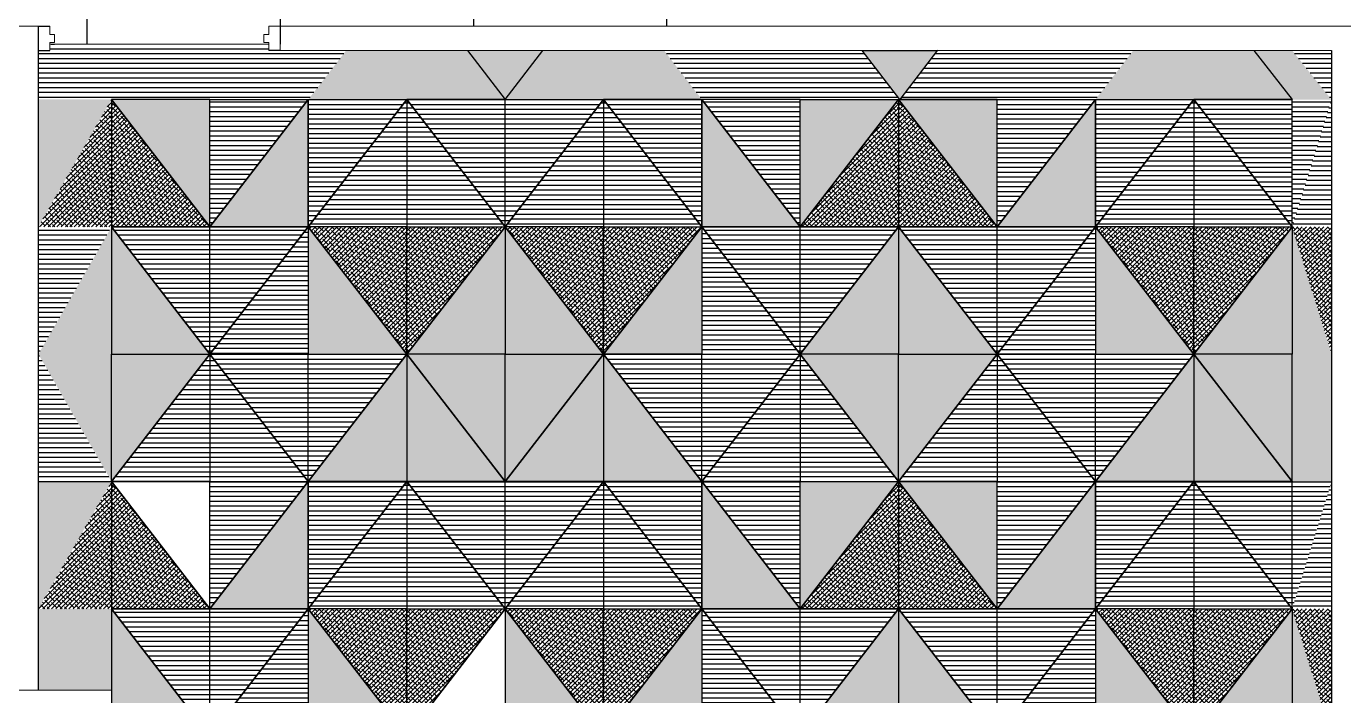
# Model space of a CAD drawing. Header units: millimetres. Extents: x 86441 to 190201, y 16532 to 98188.
# Drawn here: x 93110 to 97199, y 87134 to 89212 of the extents above; entities that cross this region are included whole.
import ezdxf

# ---------------------------------------------------------------- set-up
doc = ezdxf.new("R2010")
doc.units = ezdxf.units.MM
doc.header["$LTSCALE"] = 0.1
doc.layers.add('COLUMN', color=1, linetype='Continuous', lineweight=0)
pattern_1 = [(0, (854.605, 74447.435), (0, 15), [])]
pattern_2 = [(45, (2576.186, 75217.435), (-6.7351921, 6.7351921), []), (135, (2576.186, 75217.435), (-20.2055763, 6.7351921), [23.8125, -14.2875])]
pattern_3 = [(45, (1660, 76468.315), (-6.7351921, 6.7351921), []), (135, (1660, 76468.315), (-20.2055763, 6.7351921), [23.8125, -14.2875])]
pattern_4 = [(0, (854.605, 75633.754), (0, 15), [])]
pattern_5 = [(0, (0, 59517.099), (0, 15), [])]
pattern_6 = [(45, (2576.186, 76403.754), (-6.7351921, 6.7351921), []), (135, (2576.186, 76403.754), (-20.2055763, 6.7351921), [23.8125, -14.2875])]
pattern_7 = [(0, (-749.68, 74447.435), (0, 15), [])]
pattern_8 = [(45, (971.901, 75217.435), (-6.7351921, 6.7351921), []), (135, (971.901, 75217.435), (-20.2055763, 6.7351921), [23.8125, -14.2875])]
pattern_9 = [(0, (-749.68, 75633.754), (0, 15), [])]
pattern_10 = [(0, (-1364.284, 74888.315), (0, 15), [])]
pattern_11 = [(45, (971.901, 76403.754), (-6.7351921, 6.7351921), []), (135, (971.901, 76403.754), (-20.2055763, 6.7351921), [23.8125, -14.2875])]
pattern_12 = [(0, (3297.767, 74447.435), (0, 15), [])]
pattern_13 = [(45, (5019.348, 75217.435), (-6.7351921, 6.7351921), []), (135, (5019.348, 75217.435), (-20.2055763, 6.7351921), [23.8125, -14.2875])]
pattern_14 = [(0, (3297.767, 75633.754), (0, 15), [])]
pattern_15 = [(0, (2683.162, 74888.315), (0, 15), [])]
pattern_16 = [(0, (4979.348, 75247.435), (0, 15), [])]
pattern_17 = [(0, (3293.952, 74492.875), (0, 15), [])]
pattern_18 = [(45, (5019.348, 76403.754), (-6.7351921, 6.7351921), []), (135, (5019.348, 76403.754), (-20.2055763, 6.7351921), [23.8125, -14.2875])]
pattern_19 = [(0, (4979.348, 76433.754), (0, 15), [])]

msp = doc.modelspace()

# ---------------------------------------------------------------- hatches: boundary and pattern name
at = {"true_color": 0x65502f, "transparency": 33554687}
h = msp.add_hatch(dxfattribs=at)
h.set_pattern_fill('_USER', color=59, scale=15, pattern_type=0)
h.set_pattern_definition(pattern_5)
h.paths.add_polyline_path([(94103, 89136.6), (93862.6, 89136.6), (93862.6, 89156.6), (93182.6, 89156.6), (93182.6, 89136.6), (93147.6, 89136.6), (93147.6, 88984.6), (93985.4, 88984.6)])
h.paths.add_polyline_path([(93985.4, 88984.6), (93680, 88984.6), (93680, 88589.2)])
at = {"true_color": 0xb1a785, "transparency": 33554687}
h = msp.add_hatch(color=253, dxfattribs=at)
h.dxf.hatch_style = 1
h.paths.add_polyline_path([(97039.3, 89136.6), (96920.6, 89136.6), (97038.9, 88984.6), (97039.3, 88984.6)])
h.paths.add_polyline_path([(97039.3, 89136.6), (97039.3, 88984), (97161.6, 88984)])
h.paths.add_polyline_path([(95937.7, 89136.6), (95704.3, 89136.6), (95821.2, 88984.6)])
h.paths.add_polyline_path([(94713.3, 89136.6), (94479.3, 89136.6), (94596.2, 88984.6)])
h.paths.add_polyline_path([(93985.4, 88984.6), (93680, 88589.2), (93985.4, 88589.2)])
at = {"true_color": 0x66682c, "transparency": 33554687}
h = msp.add_hatch(color=77, dxfattribs=at)
h.dxf.hatch_style = 1
h.paths.add_polyline_path([(94478.9, 89136.6), (94102.7, 89136.6), (93985.4, 88984.6), (94596.2, 88984.6)])
h.paths.add_polyline_path([(95089.6, 89136.6), (94713.5, 89136.6), (94596.2, 88984.6), (95207, 88984.6)])
h.paths.add_polyline_path([(96922, 89136.6), (96545.9, 89136.6), (96428.6, 88984.6), (97039.3, 88984.6)])
at = {"true_color": 0x65502f, "transparency": 33554687}
h = msp.add_hatch(dxfattribs=at)
h.set_pattern_fill('_USER', color=59, scale=15, pattern_type=0)
h.set_pattern_definition(pattern_5)
h.paths.add_polyline_path([(96545.9, 89136.6), (95937.7, 89136.6), (95821.2, 88984.6), (96428.6, 88984.6)])
h.paths.add_polyline_path([(95704.3, 89136.6), (95089.5, 89136.6), (95207, 88984.6), (95817.8, 88984.6), (95821.2, 88984.6)])
h.paths.add_polyline_path([(95207, 88984.6), (95512.4, 88984.6), (95512.4, 88589.2)])
at = {"true_color": 0x242b7a, "transparency": 33554687}
h = msp.add_hatch(dxfattribs=at)
h.set_pattern_fill('_USER', color=177, scale=15, pattern_type=0)
h.set_pattern_definition(pattern_5)
h.paths.add_polyline_path([(97161.6, 89136.6), (97039.3, 89136.6), (97161.6, 88984)])
h.paths.add_polyline_path([(97039.3, 88984.6), (97161.6, 88984.6), (97039.3, 88589.2)])
at = {"true_color": 0x65502f, "transparency": 33554687}
h = msp.add_hatch(dxfattribs=at)
h.set_pattern_fill('ANSI38', color=59, scale=3)
h.set_pattern_definition([(45, (0, 59517.099), (-6.7351921, 6.7351921), []), (135, (0, 59517.099), (-20.2055763, 6.7351921), [23.8125, -14.2875])])
h.paths.add_polyline_path([(93374.6, 88984.6), (93374.6, 88589.2), (93147.6, 88589.2)])
at = {"true_color": 0x66682c, "transparency": 33554687}
h = msp.add_hatch(color=77, dxfattribs=at)
h.dxf.hatch_style = 1
h.paths.add_polyline_path([(93374.6, 88984.6), (93147.6, 88984.6), (93147.6, 88589.2)])
at = {"true_color": 0x65502f, "transparency": 33554687}
h = msp.add_hatch(dxfattribs=at)
h.set_pattern_fill('ANSI38', color=59, scale=3)
h.set_pattern_definition([(45, (1660, 77654.633), (-6.7351921, 6.7351921), []), (135, (1660, 77654.633), (-20.2055763, 6.7351921), [23.8125, -14.2875])])
h.paths.add_polyline_path([(93374.6, 88984.6), (93374.6, 88589.2), (93680, 88589.2)])
at = {"true_color": 0x66682c, "transparency": 33554687}
h = msp.add_hatch(color=77, dxfattribs=at)
h.dxf.hatch_style = 1
h.paths.add_polyline_path([(93374.6, 88984.6), (93680, 88984.6), (93680, 88589.2)])
at = {"true_color": 0x65502f, "transparency": 33554687}
h = msp.add_hatch(dxfattribs=at)
h.set_pattern_fill('_USER', color=59, scale=15, pattern_type=0)
h.set_pattern_definition([(0, (2230.79, 75709.194), (0, 15), [])])
h.paths.add_polyline_path([(94290.8, 88984.6), (93985.4, 88984.6), (93985.4, 88589.2)])
h = msp.add_hatch(dxfattribs=at)
h.set_pattern_fill('_USER', color=59, scale=15, pattern_type=0)
h.set_pattern_definition([(0, (1437.767, 76433.754), (0, 15), [])])
h.paths.add_polyline_path([(93985.4, 88589.2), (94290.8, 88589.2), (94290.8, 88984.6)])
h = msp.add_hatch(dxfattribs=at)
h.set_pattern_fill('_USER', color=59, scale=15, pattern_type=0)
h.set_pattern_definition([(0, (2536.186, 76433.754), (0, 15), [])])
h.paths.add_polyline_path([(94596.2, 88589.2), (94290.8, 88589.2), (94290.8, 88984.6)])
at = {"true_color": 0x242b7a, "transparency": 33554687}
h = msp.add_hatch(dxfattribs=at)
h.set_pattern_fill('_USER', color=177, scale=15, pattern_type=0)
h.set_pattern_definition([(0, (850.79, 75679.194), (0, 15), [])])
h.paths.add_polyline_path([(94596.2, 88984.6), (94290.8, 88984.6), (94596.2, 88589.2)])
at = {"true_color": 0x65502f, "transparency": 33554687}
h = msp.add_hatch(dxfattribs=at)
h.set_pattern_fill('_USER', color=59, scale=15, pattern_type=0)
h.set_pattern_definition([(0, (931.901, 76433.754), (0, 15), [])])
h.paths.add_polyline_path([(94596.2, 88589.2), (94901.6, 88589.2), (94901.6, 88984.6)])
at = {"true_color": 0x242b7a, "transparency": 33554687}
h = msp.add_hatch(dxfattribs=at)
h.set_pattern_fill('_USER', color=177, scale=15, pattern_type=0)
h.set_pattern_definition([(0, (-753.494, 75679.194), (0, 15), [])])
h.paths.add_polyline_path([(94596.2, 88589.2), (94901.6, 88984.6), (94596.2, 88984.6)])
at = {"true_color": 0x65502f, "transparency": 33554687}
h = msp.add_hatch(dxfattribs=at)
h.set_pattern_fill('_USER', color=59, scale=15, pattern_type=0)
h.set_pattern_definition([(0, (626.506, 75709.194), (0, 15), [])])
h.paths.add_polyline_path([(94901.6, 88984.6), (95207, 88984.6), (95207, 88589.2)])
h = msp.add_hatch(dxfattribs=at)
h.set_pattern_fill('_USER', color=59, scale=15, pattern_type=0)
h.set_pattern_definition([(0, (-166.518, 76433.754), (0, 15), [])])
h.paths.add_polyline_path([(95207, 88589.2), (94901.6, 88589.2), (94901.6, 88984.6)])
at = {"true_color": 0xb1a785, "transparency": 33554687}
h = msp.add_hatch(color=253, dxfattribs=at)
h.dxf.hatch_style = 1
h.paths.add_polyline_path([(95207, 88589.2), (95512.4, 88589.2), (95207, 88984.6)])
at = {"true_color": 0x65502f, "transparency": 33554687}
h = msp.add_hatch(dxfattribs=at)
h.set_pattern_fill('ANSI38', color=59, scale=3)
h.set_pattern_definition([(45, (55.716, 77654.633), (-6.7351921, 6.7351921), []), (135, (55.716, 77654.633), (-20.2055763, 6.7351921), [23.8125, -14.2875])])
h.paths.add_polyline_path([(95512.4, 88589.2), (95817.8, 88589.2), (95817.8, 88984.6)])
at = {"true_color": 0x66682c, "transparency": 33554687}
h = msp.add_hatch(color=77, dxfattribs=at)
h.dxf.hatch_style = 1
h.paths.add_polyline_path([(95817.8, 88984.6), (95512.4, 88984.6), (95512.4, 88589.2)])
at = {"true_color": 0x65502f, "transparency": 33554687}
h = msp.add_hatch(dxfattribs=at)
h.set_pattern_fill('ANSI38', color=59, scale=3)
h.set_pattern_definition([(45, (4103.162, 77654.633), (-6.7351921, 6.7351921), []), (135, (4103.162, 77654.633), (-20.2055763, 6.7351921), [23.8125, -14.2875])])
h.paths.add_polyline_path([(95817.8, 88984.6), (95817.8, 88589.2), (96123.2, 88589.2)])
at = {"true_color": 0x66682c, "transparency": 33554687}
h = msp.add_hatch(color=77, dxfattribs=at)
h.dxf.hatch_style = 1
h.paths.add_polyline_path([(95817.8, 88984.6), (96123.2, 88984.6), (96123.2, 88589.2)])
at = {"true_color": 0x65502f, "transparency": 33554687}
h = msp.add_hatch(dxfattribs=at)
h.set_pattern_fill('_USER', color=59, scale=15, pattern_type=0)
h.set_pattern_definition([(0, (4368.557, 75709.194), (0, 15), [])])
h.paths.add_polyline_path([(96428.6, 88984.6), (96123.2, 88984.6), (96123.2, 88589.2)])
at = {"true_color": 0xb1a785, "transparency": 33554687}
h = msp.add_hatch(color=253, dxfattribs=at)
h.dxf.hatch_style = 1
h.paths.add_polyline_path([(96428.6, 88984.6), (96123.2, 88589.2), (96428.6, 88589.2)])
at = {"true_color": 0x65502f, "transparency": 33554687}
h = msp.add_hatch(dxfattribs=at)
h.set_pattern_fill('_USER', color=59, scale=15, pattern_type=0)
h.set_pattern_definition([(0, (4673.952, 75709.194), (0, 15), [])])
h.paths.add_polyline_path([(96734, 88984.6), (96428.6, 88984.6), (96428.6, 88589.2)])
h = msp.add_hatch(dxfattribs=at)
h.set_pattern_fill('_USER', color=59, scale=15, pattern_type=0)
h.set_pattern_definition([(0, (3880.929, 76433.754), (0, 15), [])])
h.paths.add_polyline_path([(96428.6, 88589.2), (96734, 88589.2), (96734, 88984.6)])
h = msp.add_hatch(dxfattribs=at)
h.set_pattern_fill('_USER', color=59, scale=15, pattern_type=0)
h.set_pattern_definition(pattern_19)
h.paths.add_polyline_path([(97039.3, 88589.2), (96734, 88589.2), (96734, 88984.6)])
at = {"true_color": 0x242b7a, "transparency": 33554687}
h = msp.add_hatch(dxfattribs=at)
h.set_pattern_fill('_USER', color=177, scale=15, pattern_type=0)
h.set_pattern_definition([(0, (3293.952, 75679.194), (0, 15), [])])
h.paths.add_polyline_path([(97039.3, 88984.6), (96734, 88984.6), (97039.3, 88589.2)])
at = {"true_color": 0x65502f, "transparency": 33554687}
h = msp.add_hatch(dxfattribs=at)
h.set_pattern_fill('_USER', color=59, scale=15, pattern_type=0)
h.set_pattern_definition(pattern_19)
h.paths.add_polyline_path([(97039.3, 88589.2), (97161.6, 88589.2), (97161.6, 88984.6)])
at = {"true_color": 0xb1a785, "transparency": 33554687}
h = msp.add_hatch(color=253, dxfattribs=at)
h.dxf.hatch_style = 1
h.paths.add_polyline_path([(93374.6, 88193.8), (93147.6, 88193.8), (93374.6, 88589.2)])
at = {"true_color": 0x65502f, "transparency": 33554687}
h = msp.add_hatch(dxfattribs=at)
h.set_pattern_fill('_USER', color=59, scale=15, pattern_type=0)
h.set_pattern_definition(pattern_4)
h.paths.add_polyline_path([(93374.6, 88589.2), (93147.6, 88589.2), (93147.6, 88193.8)])
h = msp.add_hatch(dxfattribs=at)
h.set_pattern_fill('_USER', color=59, scale=15, pattern_type=0)
h.set_pattern_definition(pattern_4)
h.paths.add_polyline_path([(93374.6, 88589.2), (93680, 88589.2), (93680, 88193.8)])
at = {"true_color": 0xb1a785, "transparency": 33554687}
h = msp.add_hatch(color=253, dxfattribs=at)
h.dxf.hatch_style = 1
h.paths.add_polyline_path([(93374.6, 88193.8), (93680, 88193.8), (93374.6, 88589.2)])
at = {"true_color": 0x242b7a, "transparency": 33554687}
h = msp.add_hatch(dxfattribs=at)
h.set_pattern_fill('_USER', color=177, scale=15, pattern_type=0)
h.set_pattern_definition(pattern_5)
h.paths.add_polyline_path([(93985.4, 88589.2), (93680, 88193.8), (93985.4, 88193.8)])
at = {"true_color": 0x65502f, "transparency": 33554687}
h = msp.add_hatch(dxfattribs=at)
h.set_pattern_fill('_USER', color=59, scale=15, pattern_type=0)
h.set_pattern_definition(pattern_4)
h.paths.add_polyline_path([(93985.4, 88589.2), (93680, 88589.2), (93680, 88193.8)])
at = {"true_color": 0xb1a785, "transparency": 33554687}
h = msp.add_hatch(color=253, dxfattribs=at)
h.dxf.hatch_style = 1
h.paths.add_polyline_path([(93985.4, 88193.8), (94290.8, 88193.8), (93985.4, 88589.2)])
at = {"true_color": 0x65502f, "transparency": 33554687}
h = msp.add_hatch(dxfattribs=at)
h.set_pattern_fill('ANSI38', color=59, scale=3)
h.set_pattern_definition(pattern_6)
h.paths.add_polyline_path([(94290.8, 88193.8), (94290.8, 88589.2), (93985.4, 88589.2)])
h = msp.add_hatch(dxfattribs=at)
h.set_pattern_fill('ANSI38', color=59, scale=3)
h.set_pattern_definition(pattern_6)
h.paths.add_polyline_path([(94596.2, 88589.2), (94290.8, 88589.2), (94290.8, 88193.8)])
at = {"true_color": 0xb1a785, "transparency": 33554687}
h = msp.add_hatch(color=253, dxfattribs=at)
h.dxf.hatch_style = 1
h.paths.add_polyline_path([(94596.2, 88589.2), (94290.8, 88193.8), (94596.2, 88193.8)])
at = {"true_color": 0x65502f, "transparency": 33554687}
h = msp.add_hatch(dxfattribs=at)
h.set_pattern_fill('ANSI38', color=59, scale=3)
h.set_pattern_definition(pattern_11)
h.paths.add_polyline_path([(94901.6, 88193.8), (94901.6, 88589.2), (94596.2, 88589.2)])
at = {"true_color": 0xb1a785, "transparency": 33554687}
h = msp.add_hatch(color=253, dxfattribs=at)
h.dxf.hatch_style = 1
h.paths.add_polyline_path([(94596.2, 88193.8), (94901.6, 88193.8), (94596.2, 88589.2)])
h = msp.add_hatch(color=253, dxfattribs=at)
h.dxf.hatch_style = 1
h.paths.add_polyline_path([(95207, 88589.2), (94901.6, 88193.8), (95207, 88193.8)])
at = {"true_color": 0x65502f, "transparency": 33554687}
h = msp.add_hatch(dxfattribs=at)
h.set_pattern_fill('ANSI38', color=59, scale=3)
h.set_pattern_definition(pattern_11)
h.paths.add_polyline_path([(95207, 88589.2), (94901.6, 88589.2), (94901.6, 88193.8)])
at = {"true_color": 0x242b7a, "transparency": 33554687}
h = msp.add_hatch(dxfattribs=at)
h.set_pattern_fill('_USER', color=177, scale=15, pattern_type=0)
h.set_pattern_definition(pattern_10)
h.paths.add_polyline_path([(95207, 88193.8), (95512.4, 88193.8), (95207, 88589.2)])
at = {"true_color": 0x65502f, "transparency": 33554687}
h = msp.add_hatch(dxfattribs=at)
h.set_pattern_fill('_USER', color=59, scale=15, pattern_type=0)
h.set_pattern_definition(pattern_9)
h.paths.add_polyline_path([(95207, 88589.2), (95512.4, 88589.2), (95512.4, 88193.8)])
h = msp.add_hatch(dxfattribs=at)
h.set_pattern_fill('_USER', color=59, scale=15, pattern_type=0)
h.set_pattern_definition(pattern_9)
h.paths.add_polyline_path([(95817.8, 88589.2), (95512.4, 88589.2), (95512.4, 88193.8)])
at = {"true_color": 0xb1a785, "transparency": 33554687}
h = msp.add_hatch(color=253, dxfattribs=at)
h.dxf.hatch_style = 1
h.paths.add_polyline_path([(95817.8, 88589.2), (95512.4, 88193.8), (95817.8, 88193.8)])
at = {"true_color": 0x65502f, "transparency": 33554687}
h = msp.add_hatch(dxfattribs=at)
h.set_pattern_fill('_USER', color=59, scale=15, pattern_type=0)
h.set_pattern_definition(pattern_14)
h.paths.add_polyline_path([(95817.8, 88589.2), (96123.2, 88589.2), (96123.2, 88193.8)])
at = {"true_color": 0xb1a785, "transparency": 33554687}
h = msp.add_hatch(color=253, dxfattribs=at)
h.dxf.hatch_style = 1
h.paths.add_polyline_path([(95817.8, 88193.8), (96123.2, 88193.8), (95817.8, 88589.2)])
at = {"true_color": 0x242b7a, "transparency": 33554687}
h = msp.add_hatch(dxfattribs=at)
h.set_pattern_fill('_USER', color=177, scale=15, pattern_type=0)
h.set_pattern_definition(pattern_15)
h.paths.add_polyline_path([(96428.6, 88589.2), (96123.2, 88193.8), (96428.6, 88193.8)])
at = {"true_color": 0x65502f, "transparency": 33554687}
h = msp.add_hatch(dxfattribs=at)
h.set_pattern_fill('_USER', color=59, scale=15, pattern_type=0)
h.set_pattern_definition(pattern_14)
h.paths.add_polyline_path([(96428.6, 88589.2), (96123.2, 88589.2), (96123.2, 88193.8)])
at = {"true_color": 0xb1a785, "transparency": 33554687}
h = msp.add_hatch(color=253, dxfattribs=at)
h.dxf.hatch_style = 1
h.paths.add_polyline_path([(96428.6, 88193.8), (96734, 88193.8), (96428.6, 88589.2)])
at = {"true_color": 0x65502f, "transparency": 33554687}
h = msp.add_hatch(dxfattribs=at)
h.set_pattern_fill('ANSI38', color=59, scale=3)
h.set_pattern_definition(pattern_18)
h.paths.add_polyline_path([(96734, 88193.8), (96734, 88589.2), (96428.6, 88589.2)])
h = msp.add_hatch(dxfattribs=at)
h.set_pattern_fill('ANSI38', color=59, scale=3)
h.set_pattern_definition(pattern_18)
h.paths.add_polyline_path([(97039.3, 88589.2), (96734, 88589.2), (96734, 88193.8)])
at = {"true_color": 0xb1a785, "transparency": 33554687}
h = msp.add_hatch(color=253, dxfattribs=at)
h.dxf.hatch_style = 1
h.paths.add_polyline_path([(97039.3, 88589.2), (96734, 88193.8), (97039.3, 88193.8)])
h = msp.add_hatch(color=253, dxfattribs=at)
h.dxf.hatch_style = 1
h.paths.add_polyline_path([(97039.3, 88589.2), (97161.6, 88193.8), (97039.3, 88193.8)])
at = {"true_color": 0x65502f, "transparency": 33554687}
h = msp.add_hatch(dxfattribs=at)
h.set_pattern_fill('ANSI38', color=59, scale=3)
h.set_pattern_definition(pattern_18)
h.paths.add_polyline_path([(97039.3, 88589.2), (97161.6, 88589.2), (97161.6, 88193.8)])
at = {"true_color": 0xb1a785, "transparency": 33554687}
h = msp.add_hatch(color=253, dxfattribs=at)
h.dxf.hatch_style = 1
h.paths.add_polyline_path([(93374.6, 87798.3), (93147.6, 88193.8), (93374.6, 88193.8)])
at = {"true_color": 0x65502f, "transparency": 33554687}
h = msp.add_hatch(dxfattribs=at)
h.set_pattern_fill('_USER', color=59, scale=15, pattern_type=0)
h.set_pattern_definition(pattern_4)
h.paths.add_polyline_path([(93374.6, 87798.3), (93147.6, 87798.3), (93147.6, 88193.8)])
h = msp.add_hatch(dxfattribs=at)
h.set_pattern_fill('_USER', color=59, scale=15, pattern_type=0)
h.set_pattern_definition(pattern_4)
h.paths.add_polyline_path([(93374.6, 87798.3), (93680, 87798.3), (93680, 88193.8)])
at = {"true_color": 0xb1a785, "transparency": 33554687}
h = msp.add_hatch(color=253, dxfattribs=at)
h.dxf.hatch_style = 1
h.paths.add_polyline_path([(93374.6, 87798.3), (93680, 88193.8), (93374.6, 88193.8)])
at = {"true_color": 0x65502f, "transparency": 33554687}
h = msp.add_hatch(dxfattribs=at)
h.set_pattern_fill('_USER', color=59, scale=15, pattern_type=0)
h.set_pattern_definition([(0, (1925.395, 75513.754), (0, 15), [])])
h.paths.add_polyline_path([(93985.4, 87798.3), (93680, 87798.3), (93680, 88193.8)])
at = {"true_color": 0x242b7a, "transparency": 33554687}
h = msp.add_hatch(dxfattribs=at)
h.set_pattern_fill('_USER', color=177, scale=15, pattern_type=0)
h.set_pattern_definition([(0, (240, 74888.315), (0, 15), [])])
h.paths.add_polyline_path([(93985.4, 88193.8), (93680, 88193.8), (93985.4, 87798.3)])
at = {"true_color": 0x66682c, "transparency": 33554687}
h = msp.add_hatch(color=77, dxfattribs=at)
h.dxf.hatch_style = 1
h.paths.add_polyline_path([(93985.4, 87798.3), (94290.8, 87798.3), (94290.8, 88193.8)])
at = {"true_color": 0x242b7a, "transparency": 33554687}
h = msp.add_hatch(dxfattribs=at)
h.set_pattern_fill('_USER', color=177, scale=15, pattern_type=0)
h.set_pattern_definition([(0, (1530.79, 74888.315), (0, 15), [])])
h.paths.add_polyline_path([(94290.8, 88193.8), (93985.4, 88193.8), (93985.4, 87798.3)])
at = {"true_color": 0x66682c, "transparency": 33554687}
h = msp.add_hatch(color=77, dxfattribs=at)
h.dxf.hatch_style = 1
h.paths.add_polyline_path([(94596.2, 87798.3), (94290.8, 87798.3), (94290.8, 88193.8)])
at = {"true_color": 0xb1a785, "transparency": 33554687}
h = msp.add_hatch(color=253, dxfattribs=at)
h.dxf.hatch_style = 1
h.paths.add_polyline_path([(94596.2, 88193.8), (94290.8, 88193.8), (94596.2, 87798.3)])
at = {"true_color": 0x66682c, "transparency": 33554687}
h = msp.add_hatch(color=77, dxfattribs=at)
h.dxf.hatch_style = 1
h.paths.add_polyline_path([(94596.2, 87798.3), (94901.6, 87798.3), (94901.6, 88193.8)])
at = {"true_color": 0xb1a785, "transparency": 33554687}
h = msp.add_hatch(color=253, dxfattribs=at)
h.dxf.hatch_style = 1
h.paths.add_polyline_path([(94596.2, 87798.3), (94901.6, 88193.8), (94596.2, 88193.8)])
at = {"true_color": 0x66682c, "transparency": 33554687}
h = msp.add_hatch(color=77, dxfattribs=at)
h.dxf.hatch_style = 1
h.paths.add_polyline_path([(95207, 87798.3), (94901.6, 87798.3), (94901.6, 88193.8)])
at = {"true_color": 0x242b7a, "transparency": 33554687}
h = msp.add_hatch(dxfattribs=at)
h.set_pattern_fill('_USER', color=177, scale=15, pattern_type=0)
h.set_pattern_definition([(0, (-73.494, 74888.315), (0, 15), [])])
h.paths.add_polyline_path([(95207, 88193.8), (94901.6, 88193.8), (95207, 87798.3)])
at = {"true_color": 0x65502f, "transparency": 33554687}
h = msp.add_hatch(dxfattribs=at)
h.set_pattern_fill('_USER', color=59, scale=15, pattern_type=0)
h.set_pattern_definition([(0, (321.111, 75513.754), (0, 15), [])])
h.paths.add_polyline_path([(95207, 87798.3), (95512.4, 87798.3), (95512.4, 88193.8)])
at = {"true_color": 0x242b7a, "transparency": 33554687}
h = msp.add_hatch(dxfattribs=at)
h.set_pattern_fill('_USER', color=177, scale=15, pattern_type=0)
h.set_pattern_definition(pattern_10)
h.paths.add_polyline_path([(95207, 87798.3), (95512.4, 88193.8), (95207, 88193.8)])
at = {"true_color": 0x65502f, "transparency": 33554687}
h = msp.add_hatch(dxfattribs=at)
h.set_pattern_fill('_USER', color=59, scale=15, pattern_type=0)
h.set_pattern_definition(pattern_9)
h.paths.add_polyline_path([(95817.8, 87798.3), (95512.4, 87798.3), (95512.4, 88193.8)])
at = {"true_color": 0xb1a785, "transparency": 33554687}
h = msp.add_hatch(color=253, dxfattribs=at)
h.dxf.hatch_style = 1
h.paths.add_polyline_path([(95817.8, 88193.8), (95512.4, 88193.8), (95817.8, 87798.3)])
at = {"true_color": 0x65502f, "transparency": 33554687}
h = msp.add_hatch(dxfattribs=at)
h.set_pattern_fill('_USER', color=59, scale=15, pattern_type=0)
h.set_pattern_definition(pattern_14)
h.paths.add_polyline_path([(95817.8, 87798.3), (96123.2, 87798.3), (96123.2, 88193.8)])
at = {"true_color": 0xb1a785, "transparency": 33554687}
h = msp.add_hatch(color=253, dxfattribs=at)
h.dxf.hatch_style = 1
h.paths.add_polyline_path([(95817.8, 87798.3), (96123.2, 88193.8), (95817.8, 88193.8)])
at = {"true_color": 0x65502f, "transparency": 33554687}
h = msp.add_hatch(dxfattribs=at)
h.set_pattern_fill('_USER', color=59, scale=15, pattern_type=0)
h.set_pattern_definition([(0, (4368.557, 75513.754), (0, 15), [])])
h.paths.add_polyline_path([(96428.6, 87798.3), (96123.2, 87798.3), (96123.2, 88193.8)])
at = {"true_color": 0x242b7a, "transparency": 33554687}
h = msp.add_hatch(dxfattribs=at)
h.set_pattern_fill('_USER', color=177, scale=15, pattern_type=0)
h.set_pattern_definition(pattern_15)
h.paths.add_polyline_path([(96428.6, 88193.8), (96123.2, 88193.8), (96428.6, 87798.3)])
at = {"true_color": 0x66682c, "transparency": 33554687}
h = msp.add_hatch(color=77, dxfattribs=at)
h.dxf.hatch_style = 1
h.paths.add_polyline_path([(96428.6, 87798.3), (96734, 87798.3), (96734, 88193.8)])
at = {"true_color": 0x242b7a, "transparency": 33554687}
h = msp.add_hatch(dxfattribs=at)
h.set_pattern_fill('_USER', color=177, scale=15, pattern_type=0)
h.set_pattern_definition([(0, (3973.952, 74888.315), (0, 15), [])])
h.paths.add_polyline_path([(96734, 88193.8), (96428.6, 88193.8), (96428.6, 87798.3)])
at = {"true_color": 0x66682c, "transparency": 33554687}
h = msp.add_hatch(color=77, dxfattribs=at)
h.dxf.hatch_style = 1
h.paths.add_polyline_path([(97039.3, 87798.3), (96734, 87798.3), (96734, 88193.8)])
at = {"true_color": 0xb1a785, "transparency": 33554687}
h = msp.add_hatch(color=253, dxfattribs=at)
h.dxf.hatch_style = 1
h.paths.add_polyline_path([(97039.3, 88193.8), (96734, 88193.8), (97039.3, 87798.3)])
h = msp.add_hatch(color=253, dxfattribs=at)
h.dxf.hatch_style = 1
h.paths.add_polyline_path([(97039.3, 88193.8), (97161.6, 88193.8), (97039.3, 87798.3)])
at = {"true_color": 0x66682c, "transparency": 33554687}
h = msp.add_hatch(color=77, dxfattribs=at)
h.dxf.hatch_style = 1
h.paths.add_polyline_path([(97039.3, 87798.3), (97161.6, 87798.3), (97161.6, 88193.8)])
at = {"true_color": 0x65502f, "transparency": 33554687}
h = msp.add_hatch(dxfattribs=at)
h.set_pattern_fill('ANSI38', color=59, scale=3)
h.set_pattern_definition(pattern_3)
h.paths.add_polyline_path([(93374.6, 87798.3), (93374.6, 87402.9), (93147.6, 87402.9)])
at = {"true_color": 0x66682c, "transparency": 33554687}
h = msp.add_hatch(color=77, dxfattribs=at)
h.dxf.hatch_style = 1
h.paths.add_polyline_path([(93374.6, 87798.3), (93147.6, 87798.3), (93147.6, 87402.9)])
at = {"true_color": 0x65502f, "transparency": 33554687}
h = msp.add_hatch(dxfattribs=at)
h.set_pattern_fill('ANSI38', color=59, scale=3)
h.set_pattern_definition(pattern_3)
h.paths.add_polyline_path([(93374.6, 87798.3), (93374.6, 87402.9), (93680, 87402.9)])
h = msp.add_hatch(dxfattribs=at)
h.set_pattern_fill('_USER', color=59, scale=15, pattern_type=0)
h.set_pattern_definition([(0, (1925.395, 74522.875), (0, 15), [])])
h.paths.add_polyline_path([(93985.4, 87798.3), (93680, 87798.3), (93680, 87402.9)])
at = {"true_color": 0xb1a785, "transparency": 33554687}
h = msp.add_hatch(color=253, dxfattribs=at)
h.dxf.hatch_style = 1
h.paths.add_polyline_path([(93985.4, 87798.3), (93680, 87402.9), (93985.4, 87402.9)])
at = {"true_color": 0x65502f, "transparency": 33554687}
h = msp.add_hatch(dxfattribs=at)
h.set_pattern_fill('_USER', color=59, scale=15, pattern_type=0)
h.set_pattern_definition([(0, (2230.79, 74522.875), (0, 15), [])])
h.paths.add_polyline_path([(94290.8, 87798.3), (93985.4, 87798.3), (93985.4, 87402.9)])
h = msp.add_hatch(dxfattribs=at)
h.set_pattern_fill('_USER', color=59, scale=15, pattern_type=0)
h.set_pattern_definition([(0, (1437.767, 75247.435), (0, 15), [])])
h.paths.add_polyline_path([(93985.4, 87402.9), (94290.8, 87402.9), (94290.8, 87798.3)])
h = msp.add_hatch(dxfattribs=at)
h.set_pattern_fill('_USER', color=59, scale=15, pattern_type=0)
h.set_pattern_definition([(0, (2536.186, 75247.435), (0, 15), [])])
h.paths.add_polyline_path([(94596.2, 87402.9), (94290.8, 87402.9), (94290.8, 87798.3)])
at = {"true_color": 0x242b7a, "transparency": 33554687}
h = msp.add_hatch(dxfattribs=at)
h.set_pattern_fill('_USER', color=177, scale=15, pattern_type=0)
h.set_pattern_definition([(0, (850.79, 74492.875), (0, 15), [])])
h.paths.add_polyline_path([(94596.2, 87798.3), (94290.8, 87798.3), (94596.2, 87402.9)])
at = {"true_color": 0x65502f, "transparency": 33554687}
h = msp.add_hatch(dxfattribs=at)
h.set_pattern_fill('_USER', color=59, scale=15, pattern_type=0)
h.set_pattern_definition([(0, (931.901, 75247.435), (0, 15), [])])
h.paths.add_polyline_path([(94596.2, 87402.9), (94901.6, 87402.9), (94901.6, 87798.3)])
at = {"true_color": 0x242b7a, "transparency": 33554687}
h = msp.add_hatch(dxfattribs=at)
h.set_pattern_fill('_USER', color=177, scale=15, pattern_type=0)
h.set_pattern_definition([(0, (-753.494, 74492.875), (0, 15), [])])
h.paths.add_polyline_path([(94596.2, 87402.9), (94901.6, 87798.3), (94596.2, 87798.3)])
at = {"true_color": 0x65502f, "transparency": 33554687}
h = msp.add_hatch(dxfattribs=at)
h.set_pattern_fill('_USER', color=59, scale=15, pattern_type=0)
h.set_pattern_definition([(0, (626.506, 74522.875), (0, 15), [])])
h.paths.add_polyline_path([(94901.6, 87798.3), (95207, 87798.3), (95207, 87402.9)])
h = msp.add_hatch(dxfattribs=at)
h.set_pattern_fill('_USER', color=59, scale=15, pattern_type=0)
h.set_pattern_definition([(0, (-166.518, 75247.435), (0, 15), [])])
h.paths.add_polyline_path([(95207, 87402.9), (94901.6, 87402.9), (94901.6, 87798.3)])
h = msp.add_hatch(dxfattribs=at)
h.set_pattern_fill('_USER', color=59, scale=15, pattern_type=0)
h.set_pattern_definition([(0, (321.111, 74522.875), (0, 15), [])])
h.paths.add_polyline_path([(95207, 87798.3), (95512.4, 87798.3), (95512.4, 87402.9)])
at = {"true_color": 0xb1a785, "transparency": 33554687}
h = msp.add_hatch(color=253, dxfattribs=at)
h.dxf.hatch_style = 1
h.paths.add_polyline_path([(95207, 87402.9), (95512.4, 87402.9), (95207, 87798.3)])
at = {"true_color": 0x65502f, "transparency": 33554687}
h = msp.add_hatch(dxfattribs=at)
h.set_pattern_fill('ANSI38', color=59, scale=3)
h.set_pattern_definition([(45, (55.716, 76468.315), (-6.7351921, 6.7351921), []), (135, (55.716, 76468.315), (-20.2055763, 6.7351921), [23.8125, -14.2875])])
h.paths.add_polyline_path([(95512.4, 87402.9), (95817.8, 87402.9), (95817.8, 87798.3)])
at = {"true_color": 0x66682c, "transparency": 33554687}
h = msp.add_hatch(color=77, dxfattribs=at)
h.dxf.hatch_style = 1
h.paths.add_polyline_path([(95817.8, 87798.3), (95512.4, 87798.3), (95512.4, 87402.9)])
at = {"true_color": 0x65502f, "transparency": 33554687}
h = msp.add_hatch(dxfattribs=at)
h.set_pattern_fill('ANSI38', color=59, scale=3)
h.set_pattern_definition([(45, (4103.162, 76468.315), (-6.7351921, 6.7351921), []), (135, (4103.162, 76468.315), (-20.2055763, 6.7351921), [23.8125, -14.2875])])
h.paths.add_polyline_path([(95817.8, 87798.3), (95817.8, 87402.9), (96123.2, 87402.9)])
at = {"true_color": 0x66682c, "transparency": 33554687}
h = msp.add_hatch(color=77, dxfattribs=at)
h.dxf.hatch_style = 1
h.paths.add_polyline_path([(95817.8, 87798.3), (96123.2, 87798.3), (96123.2, 87402.9)])
at = {"true_color": 0x65502f, "transparency": 33554687}
h = msp.add_hatch(dxfattribs=at)
h.set_pattern_fill('_USER', color=59, scale=15, pattern_type=0)
h.set_pattern_definition([(0, (4368.557, 74522.875), (0, 15), [])])
h.paths.add_polyline_path([(96428.6, 87798.3), (96123.2, 87798.3), (96123.2, 87402.9)])
at = {"true_color": 0xb1a785, "transparency": 33554687}
h = msp.add_hatch(color=253, dxfattribs=at)
h.dxf.hatch_style = 1
h.paths.add_polyline_path([(96428.6, 87798.3), (96123.2, 87402.9), (96428.6, 87402.9)])
at = {"true_color": 0x65502f, "transparency": 33554687}
h = msp.add_hatch(dxfattribs=at)
h.set_pattern_fill('_USER', color=59, scale=15, pattern_type=0)
h.set_pattern_definition([(0, (4673.952, 74522.875), (0, 15), [])])
h.paths.add_polyline_path([(96734, 87798.3), (96428.6, 87798.3), (96428.6, 87402.9)])
h = msp.add_hatch(dxfattribs=at)
h.set_pattern_fill('_USER', color=59, scale=15, pattern_type=0)
h.set_pattern_definition([(0, (3880.929, 75247.435), (0, 15), [])])
h.paths.add_polyline_path([(96428.6, 87402.9), (96734, 87402.9), (96734, 87798.3)])
h = msp.add_hatch(dxfattribs=at)
h.set_pattern_fill('_USER', color=59, scale=15, pattern_type=0)
h.set_pattern_definition(pattern_16)
h.paths.add_polyline_path([(97039.3, 87402.9), (96734, 87402.9), (96734, 87798.3)])
at = {"true_color": 0x242b7a, "transparency": 33554687}
h = msp.add_hatch(dxfattribs=at)
h.set_pattern_fill('_USER', color=177, scale=15, pattern_type=0)
h.set_pattern_definition(pattern_17)
h.paths.add_polyline_path([(97039.3, 87798.3), (96734, 87798.3), (97039.3, 87402.9)])
h = msp.add_hatch(dxfattribs=at)
h.set_pattern_fill('_USER', color=177, scale=15, pattern_type=0)
h.set_pattern_definition(pattern_17)
h.paths.add_polyline_path([(97039.3, 87798.3), (97161.6, 87798.3), (97039.3, 87402.9)])
at = {"true_color": 0x65502f, "transparency": 33554687}
h = msp.add_hatch(dxfattribs=at)
h.set_pattern_fill('_USER', color=59, scale=15, pattern_type=0)
h.set_pattern_definition(pattern_16)
h.paths.add_polyline_path([(97039.3, 87402.9), (97161.6, 87402.9), (97161.6, 87798.3)])
at = {"true_color": 0xb1a785, "transparency": 33554687}
h = msp.add_hatch(color=253, dxfattribs=at)
h.dxf.hatch_style = 1
h.paths.add_polyline_path([(93374.6, 87402.9), (93147.6, 87402.9), (93147.6, 87150.6), (93374.6, 87150.6)])
h.paths.add_polyline_path([(93374.6, 87007.4), (93680, 87007.4), (93374.6, 87402.9)])
at = {"true_color": 0x65502f, "transparency": 33554687}
h = msp.add_hatch(dxfattribs=at)
h.set_pattern_fill('_USER', color=59, scale=15, pattern_type=0)
h.set_pattern_definition(pattern_1)
h.paths.add_polyline_path([(93374.6, 87402.9), (93680, 87402.9), (93680, 87007.4)])
at = {"true_color": 0x242b7a, "transparency": 33554687}
h = msp.add_hatch(dxfattribs=at)
h.set_pattern_fill('_USER', color=177, scale=15, pattern_type=0)
h.set_pattern_definition([(0, (240, 73701.996), (0, 15), [])])
h.paths.add_polyline_path([(93985.4, 87402.9), (93680, 87007.4), (93985.4, 87007.4)])
at = {"true_color": 0x65502f, "transparency": 33554687}
h = msp.add_hatch(dxfattribs=at)
h.set_pattern_fill('_USER', color=59, scale=15, pattern_type=0)
h.set_pattern_definition(pattern_1)
h.paths.add_polyline_path([(93985.4, 87402.9), (93680, 87402.9), (93680, 87007.4)])
at = {"true_color": 0xb1a785, "transparency": 33554687}
h = msp.add_hatch(color=253, dxfattribs=at)
h.dxf.hatch_style = 1
h.paths.add_polyline_path([(93985.4, 87007.4), (94290.8, 87007.4), (93985.4, 87402.9)])
at = {"true_color": 0x65502f, "transparency": 33554687}
h = msp.add_hatch(dxfattribs=at)
h.set_pattern_fill('ANSI38', color=59, scale=3)
h.set_pattern_definition(pattern_2)
h.paths.add_polyline_path([(94290.8, 87007.4), (94290.8, 87402.9), (93985.4, 87402.9)])
h = msp.add_hatch(dxfattribs=at)
h.set_pattern_fill('ANSI38', color=59, scale=3)
h.set_pattern_definition(pattern_2)
h.paths.add_polyline_path([(94596.2, 87402.9), (94290.8, 87402.9), (94290.8, 87007.4)])
h = msp.add_hatch(dxfattribs=at)
h.set_pattern_fill('ANSI38', color=59, scale=3)
h.set_pattern_definition(pattern_8)
h.paths.add_polyline_path([(94901.6, 87007.4), (94901.6, 87402.9), (94596.2, 87402.9)])
at = {"true_color": 0xb1a785, "transparency": 33554687}
h = msp.add_hatch(color=253, dxfattribs=at)
h.dxf.hatch_style = 1
h.paths.add_polyline_path([(94596.2, 87007.4), (94901.6, 87007.4), (94596.2, 87402.9)])
h = msp.add_hatch(color=253, dxfattribs=at)
h.dxf.hatch_style = 1
h.paths.add_polyline_path([(95207, 87402.9), (94901.6, 87007.4), (95207, 87007.4)])
at = {"true_color": 0x65502f, "transparency": 33554687}
h = msp.add_hatch(dxfattribs=at)
h.set_pattern_fill('ANSI38', color=59, scale=3)
h.set_pattern_definition(pattern_8)
h.paths.add_polyline_path([(95207, 87402.9), (94901.6, 87402.9), (94901.6, 87007.4)])
at = {"true_color": 0x242b7a, "transparency": 33554687}
h = msp.add_hatch(dxfattribs=at)
h.set_pattern_fill('_USER', color=177, scale=15, pattern_type=0)
h.set_pattern_definition([(0, (-1364.284, 73701.996), (0, 15), [])])
h.paths.add_polyline_path([(95207, 87007.4), (95512.4, 87007.4), (95207, 87402.9)])
at = {"true_color": 0x65502f, "transparency": 33554687}
h = msp.add_hatch(dxfattribs=at)
h.set_pattern_fill('_USER', color=59, scale=15, pattern_type=0)
h.set_pattern_definition(pattern_7)
h.paths.add_polyline_path([(95207, 87402.9), (95512.4, 87402.9), (95512.4, 87007.4)])
h = msp.add_hatch(dxfattribs=at)
h.set_pattern_fill('_USER', color=59, scale=15, pattern_type=0)
h.set_pattern_definition(pattern_7)
h.paths.add_polyline_path([(95817.8, 87402.9), (95512.4, 87402.9), (95512.4, 87007.4)])
at = {"true_color": 0xb1a785, "transparency": 33554687}
h = msp.add_hatch(color=253, dxfattribs=at)
h.dxf.hatch_style = 1
h.paths.add_polyline_path([(95817.8, 87402.9), (95512.4, 87007.4), (95817.8, 87007.4)])
at = {"true_color": 0x65502f, "transparency": 33554687}
h = msp.add_hatch(dxfattribs=at)
h.set_pattern_fill('_USER', color=59, scale=15, pattern_type=0)
h.set_pattern_definition(pattern_12)
h.paths.add_polyline_path([(95817.8, 87402.9), (96123.2, 87402.9), (96123.2, 87007.4)])
at = {"true_color": 0xb1a785, "transparency": 33554687}
h = msp.add_hatch(color=253, dxfattribs=at)
h.dxf.hatch_style = 1
h.paths.add_polyline_path([(95817.8, 87007.4), (96123.2, 87007.4), (95817.8, 87402.9)])
at = {"true_color": 0x242b7a, "transparency": 33554687}
h = msp.add_hatch(dxfattribs=at)
h.set_pattern_fill('_USER', color=177, scale=15, pattern_type=0)
h.set_pattern_definition([(0, (2683.162, 73701.996), (0, 15), [])])
h.paths.add_polyline_path([(96428.6, 87402.9), (96123.2, 87007.4), (96428.6, 87007.4)])
at = {"true_color": 0x65502f, "transparency": 33554687}
h = msp.add_hatch(dxfattribs=at)
h.set_pattern_fill('_USER', color=59, scale=15, pattern_type=0)
h.set_pattern_definition(pattern_12)
h.paths.add_polyline_path([(96428.6, 87402.9), (96123.2, 87402.9), (96123.2, 87007.4)])
at = {"true_color": 0xb1a785, "transparency": 33554687}
h = msp.add_hatch(color=253, dxfattribs=at)
h.dxf.hatch_style = 1
h.paths.add_polyline_path([(96428.6, 87007.4), (96734, 87007.4), (96428.6, 87402.9)])
at = {"true_color": 0x65502f, "transparency": 33554687}
h = msp.add_hatch(dxfattribs=at)
h.set_pattern_fill('ANSI38', color=59, scale=3)
h.set_pattern_definition(pattern_13)
h.paths.add_polyline_path([(96734, 87007.4), (96734, 87402.9), (96428.6, 87402.9)])
h = msp.add_hatch(dxfattribs=at)
h.set_pattern_fill('ANSI38', color=59, scale=3)
h.set_pattern_definition(pattern_13)
h.paths.add_polyline_path([(97039.3, 87402.9), (96734, 87402.9), (96734, 87007.4)])
at = {"true_color": 0xb1a785, "transparency": 33554687}
h = msp.add_hatch(color=253, dxfattribs=at)
h.dxf.hatch_style = 1
h.paths.add_polyline_path([(97039.3, 87402.9), (96734, 87007.4), (97039.3, 87007.4)])
h = msp.add_hatch(color=253, dxfattribs=at)
h.dxf.hatch_style = 1
h.paths.add_polyline_path([(97039.3, 87402.9), (97161.6, 87007.4), (97039.3, 87007.4)])
at = {"true_color": 0x65502f, "transparency": 33554687}
h = msp.add_hatch(dxfattribs=at)
h.set_pattern_fill('ANSI38', color=59, scale=3)
h.set_pattern_definition(pattern_13)
h.paths.add_polyline_path([(97039.3, 87402.9), (97161.6, 87402.9), (97161.6, 87007.4)])

# ---------------------------------------------------------------- linework, layer by layer
at = {"transparency": 33554687}
for p, q in [((93297.6, 90063.6), (93297.6, 89156.6)), ((93897.6, 90063.6), (93897.6, 89156.6)), ((94497.6, 90063.6), (94497.6, 89211.6)), ((95097.6, 90063.6), (95097.6, 89211.6)), ((93147.6, 89211.6), (93182.6, 89211.6)), ((93147.6, 87150.6), (93147.6, 89211.6)), ((93147.6, 89136.6), (93182.6, 89136.6)), ((96920.6, 89136.6), (97039.3, 88984)), ((97161.6, 89136.6), (97161.6, 86216.6)), ((93985.4, 88984.6), (94596.2, 88984.6)), ((94596.2, 88984.6), (95207, 88984.6)), ((95817.8, 88984.6), (96123.2, 88984.6)), ((96123.2, 88984.6), (96428.6, 88984.6))]:
    msp.add_line(p, q, dxfattribs=at)
at = {"color": 4, "lineweight": 18, "transparency": 33554687}
for p, q in [((93072.6, 89211.6), (93147.6, 89211.6)), ((93147.6, 89136.6), (93147.6, 87150.6)), ((93897.6, 89136.6), (97161.6, 89136.6)), ((97161.6, 86216.6), (97161.6, 89136.6))]:
    msp.add_line(p, q, dxfattribs=at)
at = {"color": 4, "lineweight": 5, "transparency": 33554687}
for p, q in [((93147.6, 89211.6), (93147.6, 89136.6)), ((93147.6, 89211.6), (93182.6, 89211.6)), ((93182.6, 89211.6), (93182.6, 89186.6)), ((93182.6, 89186.6), (93197.6, 89186.6)), ((93197.6, 89186.6), (93197.6, 89161.6)), ((93862.6, 89186.6), (93847.6, 89186.6)), ((93847.6, 89186.6), (93847.6, 89161.6)), ((93862.6, 89211.6), (93862.6, 89186.6)), ((93897.6, 89211.6), (93862.6, 89211.6)), ((93897.6, 89211.6), (93897.6, 89136.6)), ((93182.6, 89136.6), (93182.6, 89161.6)), ((93182.6, 89161.6), (93197.6, 89161.6)), ((93862.6, 89161.6), (93847.6, 89161.6)), ((93862.6, 89136.6), (93862.6, 89161.6)), ((93147.6, 89136.6), (93182.6, 89136.6)), ((93862.6, 89136.6), (93897.6, 89136.6))]:
    msp.add_line(p, q, dxfattribs=at)
at = {"color": 7, "true_color": 0xffffff, "transparency": 33554687}
for p, q in [((93182.6, 89211.6), (93182.6, 89211.6)), ((93862.6, 89211.6), (93862.6, 89211.6)), ((93187.6, 89156.6), (93197.6, 89156.6)), ((93147.6, 89136.6), (93182.6, 89136.6)), ((93897.6, 89136.6), (93862.6, 89136.6))]:
    msp.add_line(p, q, dxfattribs=at)
at = {"color": 4, "lineweight": 9, "transparency": 33554687}
msp.add_line((93897.6, 89211.6), (98097.6, 89211.6), dxfattribs=at)
at = {"color": 7, "lineweight": 5, "true_color": 0xffffff, "transparency": 33554687}
msp.add_line((93862.6, 89156.6), (93182.6, 89156.6), dxfattribs=at)
at = {"transparency": 33554687}
for points in [[(94479.3, 89136.6), (94596.2, 88984.6), (94713.3, 89136.6)], [(95938.7, 89137.9), (95821.2, 88984.6), (95704.3, 89136.6), (95937.7, 89136.6)]]:
    msp.add_lwpolyline(points, dxfattribs=at)
at = {"color": 253, "true_color": 0xb1a785, "transparency": 33554687}
for points in [[(93374.6, 88984.6), (93374.6, 88589.2), (93680, 88589.2)], [(93680, 88589.2), (93680, 88984.6), (93985.4, 88984.6)], [(93985.4, 88984.6), (93985.4, 88589.2), (93680, 88589.2)], [(93985.4, 88589.2), (93985.4, 88984.6), (94290.8, 88984.6)], [(94290.8, 88984.6), (94290.8, 88589.2), (93985.4, 88589.2)], [(94290.8, 88984.6), (94290.8, 88589.2), (94596.2, 88589.2)], [(94596.2, 88589.2), (94596.2, 88984.6), (94290.8, 88984.6)], [(94901.6, 88984.6), (94901.6, 88589.2), (94596.2, 88589.2)], [(94596.2, 88589.2), (94596.2, 88984.6), (94901.6, 88984.6)], [(95207, 88589.2), (95207, 88984.6), (94901.6, 88984.6)], [(94901.6, 88984.6), (94901.6, 88589.2), (95207, 88589.2)], [(95512.4, 88589.2), (95512.4, 88984.6), (95207, 88984.6)], [(95207, 88984.6), (95207, 88589.2), (95512.4, 88589.2)], [(95817.8, 88984.6), (95817.8, 88589.2), (95512.4, 88589.2)], [(95817.8, 88984.6), (95817.8, 88589.2), (96123.2, 88589.2)], [(96123.2, 88589.2), (96123.2, 88984.6), (96428.6, 88984.6)], [(96428.6, 88984.6), (96428.6, 88589.2), (96123.2, 88589.2)], [(96428.6, 88589.2), (96428.6, 88984.6), (96734, 88984.6)], [(96734, 88984.6), (96734, 88589.2), (96428.6, 88589.2)], [(96734, 88984.6), (96734, 88589.2), (97039.3, 88589.2)], [(97039.3, 88589.2), (97039.3, 88984.6), (96734, 88984.6)], [(93680, 88193.8), (93680, 88589.2), (93374.6, 88589.2)], [(93374.6, 88589.2), (93374.6, 88193.8), (93680, 88193.8)], [(93985.4, 88589.2), (93985.4, 88193.8), (93680, 88193.8)], [(93680, 88193.8), (93680, 88589.2), (93985.4, 88589.2)], [(93985.4, 88589.2), (93985.4, 88193.8), (94290.8, 88193.8)], [(94290.8, 88193.8), (94290.8, 88589.2), (93985.4, 88589.2)], [(94290.8, 88193.8), (94290.8, 88589.2), (94596.2, 88589.2)], [(94596.2, 88589.2), (94596.2, 88193.8), (94290.8, 88193.8)], [(94901.6, 88193.8), (94901.6, 88589.2), (94596.2, 88589.2)], [(94596.2, 88589.2), (94596.2, 88193.8), (94901.6, 88193.8)], [(95207, 88589.2), (95207, 88193.8), (94901.6, 88193.8)], [(94901.6, 88193.8), (94901.6, 88589.2), (95207, 88589.2)], [(95207, 88589.2), (95207, 88193.8), (95512.4, 88193.8)], [(95512.4, 88193.8), (95512.4, 88589.2), (95207, 88589.2)], [(95512.4, 88193.8), (95512.4, 88589.2), (95817.8, 88589.2)], [(95817.8, 88589.2), (95817.8, 88193.8), (95512.4, 88193.8)], [(96123.2, 88193.8), (96123.2, 88589.2), (95817.8, 88589.2)], [(95817.8, 88589.2), (95817.8, 88193.8), (96123.2, 88193.8)], [(96428.6, 88589.2), (96428.6, 88193.8), (96123.2, 88193.8)], [(96123.2, 88193.8), (96123.2, 88589.2), (96428.6, 88589.2)], [(96428.6, 88589.2), (96428.6, 88193.8), (96734, 88193.8)], [(96734, 88193.8), (96734, 88589.2), (96428.6, 88589.2)], [(96734, 88193.8), (96734, 88589.2), (97039.3, 88589.2)], [(97039.3, 88589.2), (97039.3, 88193.8), (96734, 88193.8)], [(93680, 88193.8), (93680, 87798.3), (93374.6, 87798.3)], [(93374.6, 87798.3), (93374.6, 88193.8), (93680, 88193.8)], [(93680, 88193.8), (93680, 87798.3), (93985.4, 87798.3)], [(93985.4, 87798.3), (93985.4, 88193.8), (93680, 88193.8)], [(93985.4, 87798.3), (93985.4, 88193.8), (94290.8, 88193.8)], [(94596.2, 87798.3), (94596.2, 88193.8), (94290.8, 88193.8)], [(94596.2, 87798.3), (94596.2, 88193.8), (94901.6, 88193.8)], [(95207, 87798.3), (95207, 88193.8), (94901.6, 88193.8)], [(95512.4, 88193.8), (95512.4, 87798.3), (95207, 87798.3)], [(95207, 87798.3), (95207, 88193.8), (95512.4, 88193.8)], [(95512.4, 88193.8), (95512.4, 87798.3), (95817.8, 87798.3)], [(95817.8, 87798.3), (95817.8, 88193.8), (95512.4, 88193.8)], [(96123.2, 88193.8), (96123.2, 87798.3), (95817.8, 87798.3)], [(95817.8, 87798.3), (95817.8, 88193.8), (96123.2, 88193.8)], [(96123.2, 88193.8), (96123.2, 87798.3), (96428.6, 87798.3)], [(96428.6, 87798.3), (96428.6, 88193.8), (96123.2, 88193.8)], [(96428.6, 87798.3), (96428.6, 88193.8), (96734, 88193.8)], [(97039.3, 87798.3), (97039.3, 88193.8), (96734, 88193.8)], [(93374.6, 87798.3), (93374.6, 87402.9), (93680, 87402.9)], [(93680, 87402.9), (93680, 87798.3), (93985.4, 87798.3)], [(93985.4, 87798.3), (93985.4, 87402.9), (93680, 87402.9)], [(93985.4, 87402.9), (93985.4, 87798.3), (94290.8, 87798.3)], [(94290.8, 87798.3), (94290.8, 87402.9), (93985.4, 87402.9)], [(94290.8, 87798.3), (94290.8, 87402.9), (94596.2, 87402.9)], [(94596.2, 87402.9), (94596.2, 87798.3), (94290.8, 87798.3)], [(94901.6, 87798.3), (94901.6, 87402.9), (94596.2, 87402.9)], [(94596.2, 87402.9), (94596.2, 87798.3), (94901.6, 87798.3)], [(95207, 87402.9), (95207, 87798.3), (94901.6, 87798.3)], [(94901.6, 87798.3), (94901.6, 87402.9), (95207, 87402.9)], [(95512.4, 87402.9), (95512.4, 87798.3), (95207, 87798.3)], [(95207, 87798.3), (95207, 87402.9), (95512.4, 87402.9)], [(95817.8, 87798.3), (95817.8, 87402.9), (95512.4, 87402.9)], [(95817.8, 87798.3), (95817.8, 87402.9), (96123.2, 87402.9)], [(96123.2, 87402.9), (96123.2, 87798.3), (96428.6, 87798.3)], [(96428.6, 87798.3), (96428.6, 87402.9), (96123.2, 87402.9)], [(96428.6, 87402.9), (96428.6, 87798.3), (96734, 87798.3)], [(96734, 87798.3), (96734, 87402.9), (96428.6, 87402.9)], [(96734, 87798.3), (96734, 87402.9), (97039.3, 87402.9)], [(97039.3, 87402.9), (97039.3, 87798.3), (96734, 87798.3)], [(93680, 87007.4), (93680, 87402.9), (93374.6, 87402.9)], [(93374.6, 87402.9), (93374.6, 87007.4), (93680, 87007.4)], [(93985.4, 87402.9), (93985.4, 87007.4), (93680, 87007.4)], [(93680, 87007.4), (93680, 87402.9), (93985.4, 87402.9)], [(93985.4, 87402.9), (93985.4, 87007.4), (94290.8, 87007.4)], [(94290.8, 87007.4), (94290.8, 87402.9), (93985.4, 87402.9)], [(94290.8, 87007.4), (94290.8, 87402.9), (94596.2, 87402.9)], [(94596.2, 87402.9), (94596.2, 87007.4), (94290.8, 87007.4)], [(94901.6, 87007.4), (94901.6, 87402.9), (94596.2, 87402.9)], [(94596.2, 87402.9), (94596.2, 87007.4), (94901.6, 87007.4)], [(95207, 87402.9), (95207, 87007.4), (94901.6, 87007.4)], [(94901.6, 87007.4), (94901.6, 87402.9), (95207, 87402.9)], [(95207, 87402.9), (95207, 87007.4), (95512.4, 87007.4)], [(95512.4, 87007.4), (95512.4, 87402.9), (95207, 87402.9)], [(95512.4, 87007.4), (95512.4, 87402.9), (95817.8, 87402.9)], [(95817.8, 87402.9), (95817.8, 87007.4), (95512.4, 87007.4)], [(96123.2, 87007.4), (96123.2, 87402.9), (95817.8, 87402.9)], [(95817.8, 87402.9), (95817.8, 87007.4), (96123.2, 87007.4)], [(96428.6, 87402.9), (96428.6, 87007.4), (96123.2, 87007.4)], [(96123.2, 87007.4), (96123.2, 87402.9), (96428.6, 87402.9)], [(96428.6, 87402.9), (96428.6, 87007.4), (96734, 87007.4)], [(96734, 87007.4), (96734, 87402.9), (96428.6, 87402.9)], [(96734, 87007.4), (96734, 87402.9), (97039.3, 87402.9)], [(97039.3, 87402.9), (97039.3, 87007.4), (96734, 87007.4)]]:
    msp.add_lwpolyline(points, close=True, dxfattribs=at)
at = {"color": 77, "true_color": 0x66682c, "transparency": 33554687}
for points in [[(93680, 88589.2), (93680, 88984.6), (93374.6, 88984.6)], [(95512.4, 88589.2), (95512.4, 88984.6), (95817.8, 88984.6)], [(96123.2, 88589.2), (96123.2, 88984.6), (95817.8, 88984.6)], [(94290.8, 88193.8), (94290.8, 87798.3), (93985.4, 87798.3)], [(94290.8, 88193.8), (94290.8, 87798.3), (94596.2, 87798.3)], [(94901.6, 88193.8), (94901.6, 87798.3), (94596.2, 87798.3)], [(94901.6, 88193.8), (94901.6, 87798.3), (95207, 87798.3)], [(96734, 88193.8), (96734, 87798.3), (96428.6, 87798.3)], [(96734, 88193.8), (96734, 87798.3), (97039.3, 87798.3)], [(93680, 87402.9), (93680, 87798.3), (93374.6, 87798.3)], [(95512.4, 87402.9), (95512.4, 87798.3), (95817.8, 87798.3)], [(96123.2, 87402.9), (96123.2, 87798.3), (95817.8, 87798.3)]]:
    msp.add_lwpolyline(points, close=True, dxfattribs=at)
at = {"layer": 'COLUMN', "transparency": 33554687}
for p in [(93072.6, 87150.6), (93374.6, 85986.6)]:
    msp.add_line(p, (93374.6, 87150.6), dxfattribs=at)

doc.saveas('drawing.dxf')
